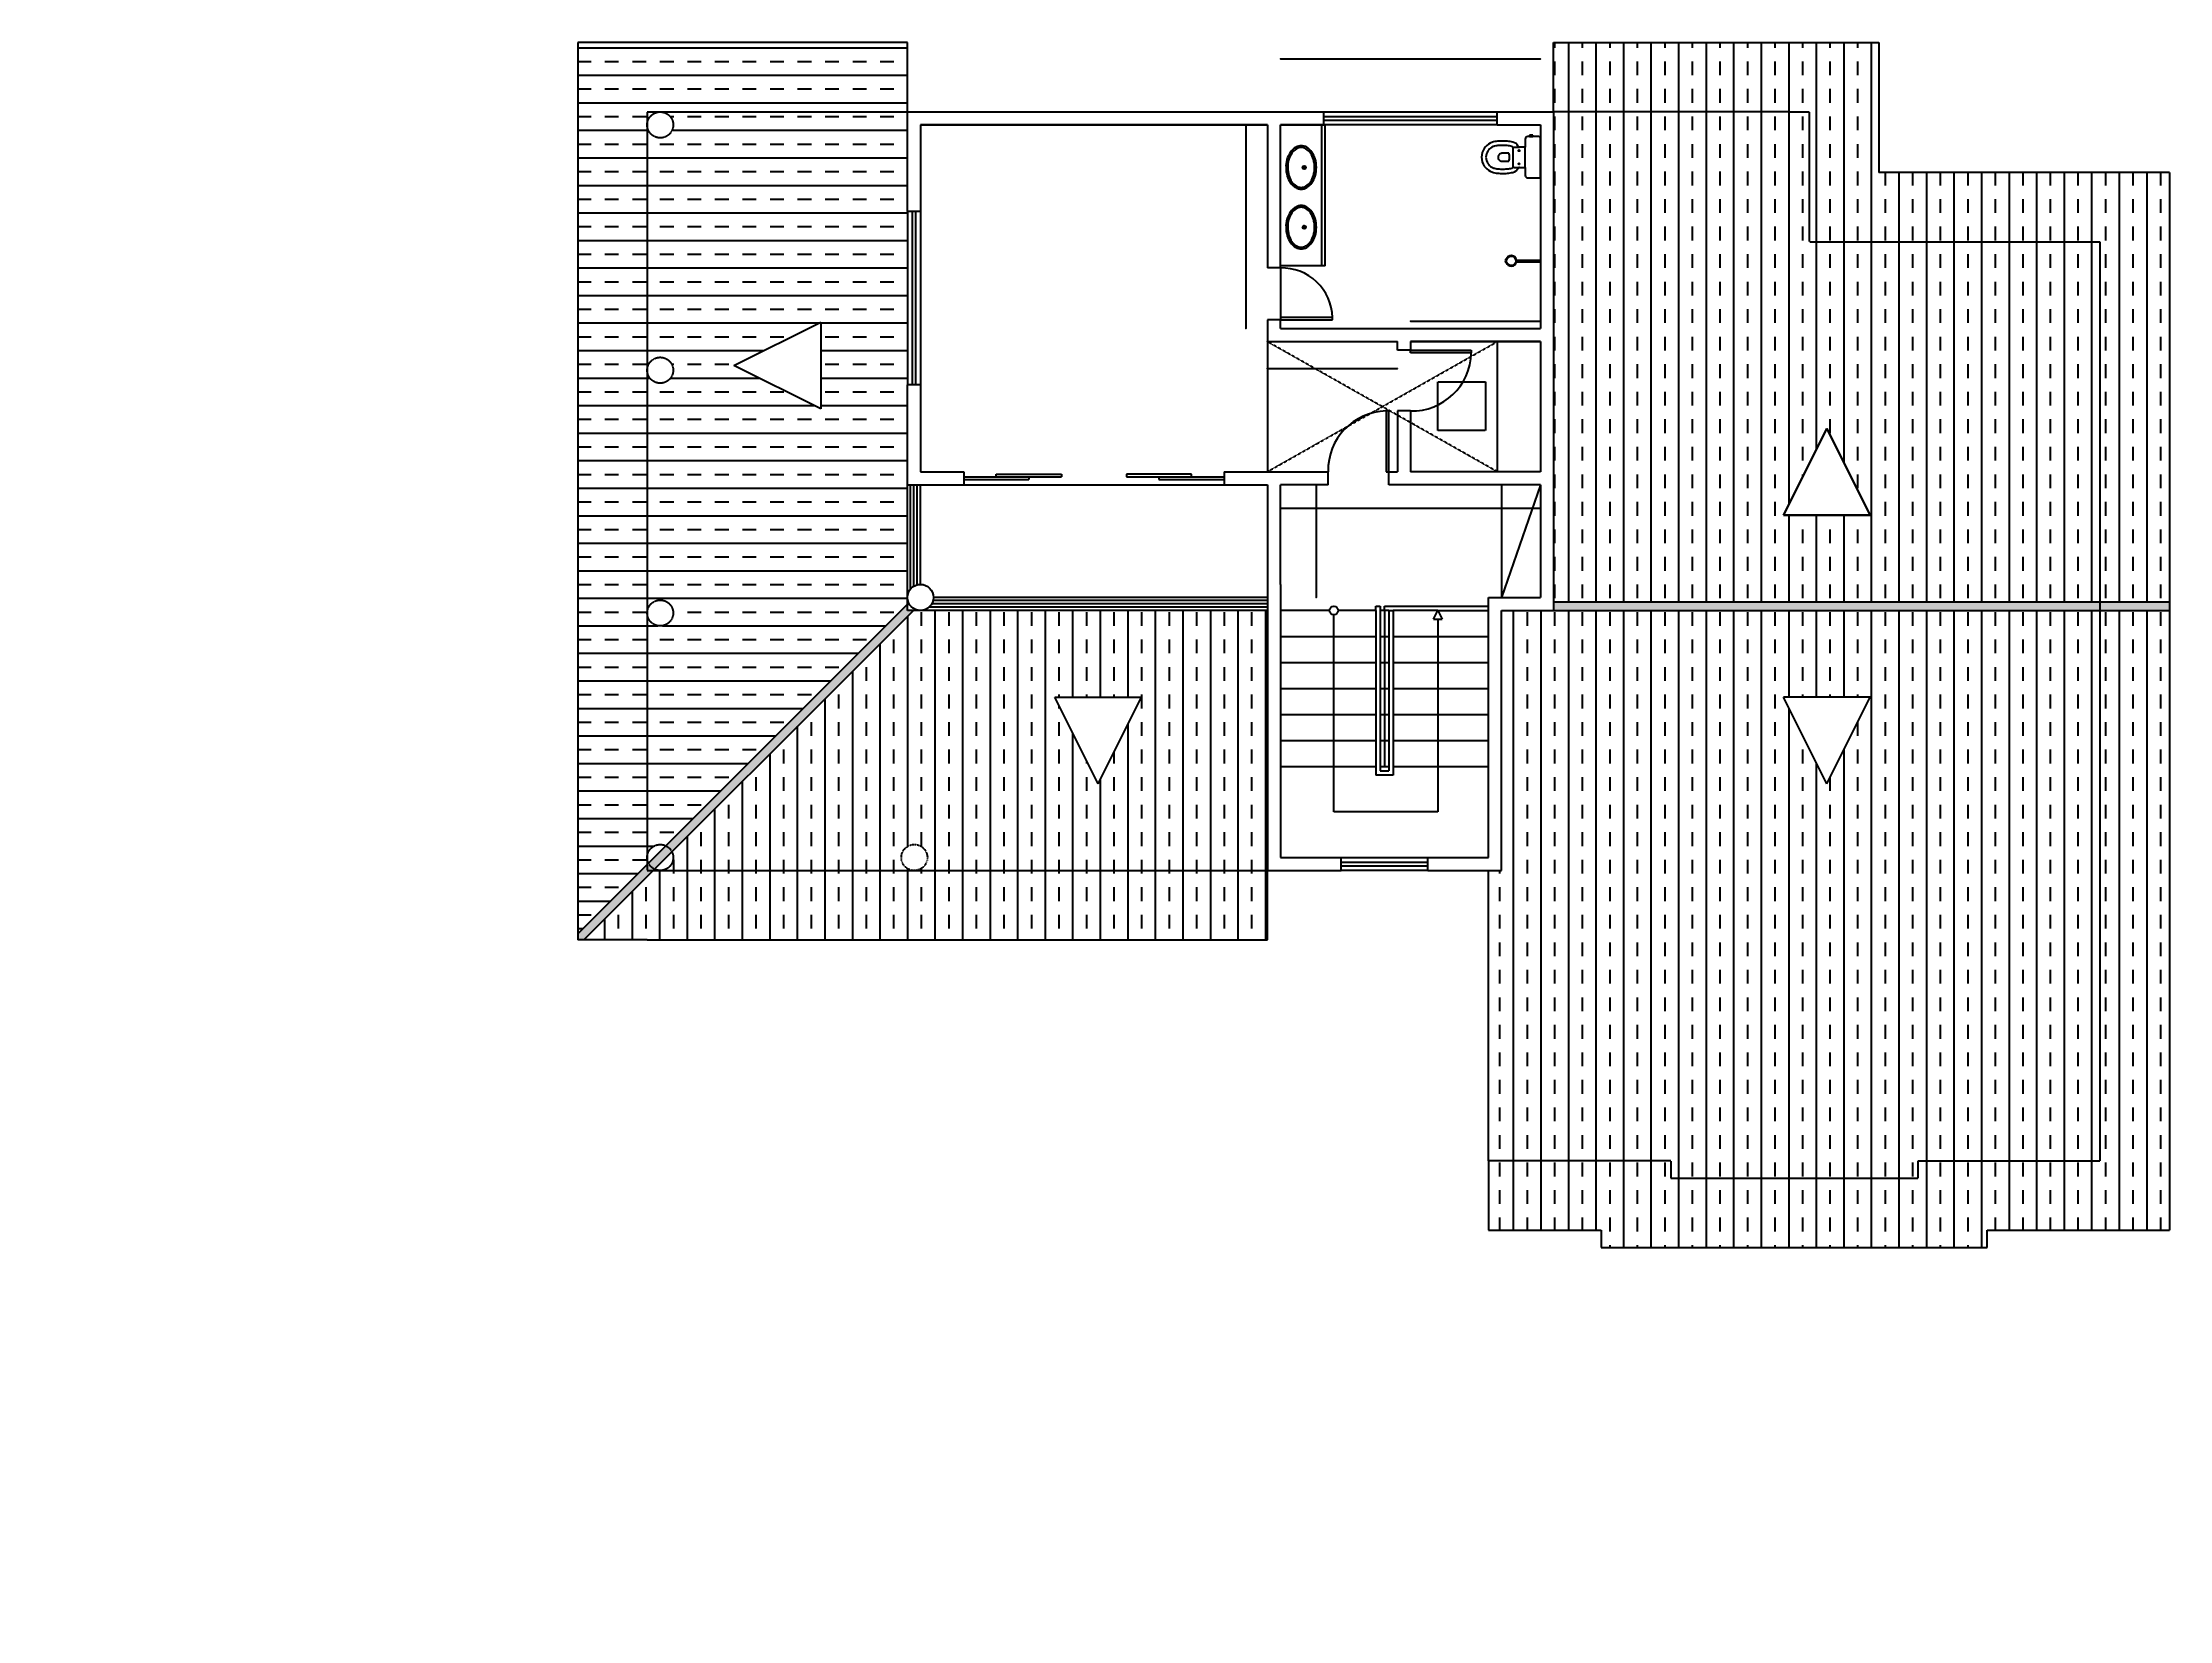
# Model space of a CAD drawing. Header units: millimetres. Extents: x -30673 to 129244, y -37020 to 10380.
# Drawn here: x 73074 to 97595, y -12120 to 6080 of the extents above; entities that cross this region are included whole.
import ezdxf

# ---------------------------------------------------------------- set-up
doc = ezdxf.new("R2010")
doc.units = ezdxf.units.MM
doc.header["$LTSCALE"] = 0.1
doc.header["$PDMODE"] = 35
doc.linetypes.add('ACAD_ISO02W100', pattern=[15, 12, -3])
doc.linetypes.add('ACAD_ISO03W100', pattern=[30, 12, -18])
doc.layers.get('0').update_dxf_attribs({"linetype": 'ACAD_ISO03W100'})
for name, color, linetype in [('detalhes', 1, 'Continuous'), ('elementos cortados', 6, 'Continuous'), ('grade', 8, 'Continuous'), ('porta e janela cortada', 106, 'Continuous'), ('projeção', 7, 'ACAD_ISO02W100'), ('telhado visto', 11, 'Continuous')]:
    doc.layers.add(name, color=color, linetype=linetype)
doc.layers.get('0').off()
doc.styles.get("Standard").update_dxf_attribs({"font": 'verdana.ttf', "height": 0.15})
doc.dimstyles.new('Copy(2) of ISO-25', dxfattribs={"dimtxt": 0.02, "dimasz": 0.15, "dimexe": 0.2, "dimexo": 0.4, "dimgap": 0.09, "dimtad": 1, "dimtxsty": 'Standard', "dimblk": 'SMALL', "dimcen": 2, "dimse1": 1, "dimse2": 1, "dimclrd": 1, "dimclre": 1, "dimclrt": 30, "dimazin": 0, "dimtfac": 1, "dimtmove": 0, "dimatfit": 2, "dimldrblk": 'OPEN30', "dimfxl": 1, "dimlwd": -1, "dimarcsym": 0})

# ---------------------------------------------------------------- blocks, each defined once
blk = doc.blocks.new('_Small')
at = {"color": 0, "linetype": 'ByBlock', "lineweight": -2}
blk.add_circle((0, 0), 0.25, dxfattribs=at)
blk = doc.blocks.new('*D59')
at = {"layer": 'Defpoints', "color": 0, "ltscale": 0.1, "transparency": 16777216}
for p in [(87195, 5130), (86946, 2780), (87345, 2780), (1655, -24107), (-1345, -24870), (1655, -24870)]:
    blk.add_point(p, dxfattribs=at)
at = {"layer": 'detalhes', "color": 1, "ltscale": 0.1, "transparency": 16777216}
for p, q in [((86946, 5130), (86946, 2780)), ((-1345, -24107), (1655, -24107))]:
    blk.add_line(p, q, dxfattribs=at)
at = {"layer": 'detalhes', "color": 1, "ltscale": 0.1, "transparency": 16777216, "xscale": 0.15, "yscale": 0.15, "zscale": 0.15}
for p, rotation in [((86946, 5130), 90), ((86946, 2780), 270), ((-1345, -24107), 180)]:
    blk.add_blockref('_Small', p, dxfattribs=dict(at, rotation=rotation))
blk.add_blockref('_Small', (1655, -24107), dxfattribs=at)
at = {"layer": 'detalhes', "color": 30, "ltscale": 0.1, "transparency": 16777216, "insert": (86946, 3955), "char_height": 0.15, "attachment_point": 5, "rotation": 90}
blk.add_mtext('2350', dxfattribs=at)
at = {"layer": 'detalhes', "color": 30, "ltscale": 0.1, "transparency": 16777216, "insert": (155, -24107), "char_height": 0.15, "attachment_point": 5}
blk.add_mtext('3000', dxfattribs=at)
blk = doc.blocks.new('_Open30')
at = {"color": 0, "linetype": 'ByBlock', "lineweight": -2}
for p, q in [((-1, 0), (0, 0)), ((0, 0), (-1, 0)), ((0, 0), (-1, 0))]:
    blk.add_line(p, q, dxfattribs=at)
blk = doc.blocks.new('*D60')
at = {"layer": 'Defpoints', "color": 0, "ltscale": 0.1, "transparency": 16777216}
for p in [(90345, 5893), (87345, 5130), (90345, 5130), (-1495, -27370), (5, -27420), (5, -27680)]:
    blk.add_point(p, dxfattribs=at)
at = {"layer": 'detalhes', "color": 1, "ltscale": 0.1, "transparency": 16777216}
blk.add_line((87345, 5893), (90345, 5893), dxfattribs=at)
at = {"layer": 'porta e janela cortada', "color": 1, "ltscale": 0.1, "transparency": 16777216}
blk.add_line((-1495, -27680), (5, -27680), dxfattribs=at)
at = {"layer": 'detalhes', "color": 1, "ltscale": 0.1, "transparency": 16777216, "xscale": 0.15, "yscale": 0.15, "zscale": 0.15, "rotation": 180}
blk.add_blockref('_Small', (87345, 5893), dxfattribs=at)
at = {"layer": 'detalhes', "color": 1, "ltscale": 0.1, "transparency": 16777216, "xscale": 0.15, "yscale": 0.15, "zscale": 0.15}
blk.add_blockref('_Small', (90345, 5893), dxfattribs=at)
at = {"layer": 'porta e janela cortada', "color": 1, "ltscale": 0.1, "transparency": 16777216, "xscale": 0.15, "yscale": 0.15, "zscale": 0.15, "rotation": 180}
blk.add_blockref('_Small', (-1495, -27680), dxfattribs=at)
at = {"layer": 'porta e janela cortada', "color": 1, "ltscale": 0.1, "transparency": 16777216, "xscale": 0.15, "yscale": 0.15, "zscale": 0.15}
blk.add_blockref('_Small', (5, -27680), dxfattribs=at)
at = {"layer": 'detalhes', "color": 30, "ltscale": 0.1, "transparency": 16777216, "insert": (88845, 5893), "char_height": 0.15, "attachment_point": 5}
blk.add_mtext('3000', dxfattribs=at)
at = {"layer": 'porta e janela cortada', "color": 30, "ltscale": 0.1, "transparency": 16777216, "insert": (-745, -27680), "char_height": 0.15, "attachment_point": 5}
blk.add_mtext('1500', dxfattribs=at)
blk = doc.blocks.new('*D61')
at = {"layer": 'Defpoints', "color": 0, "ltscale": 0.1, "transparency": 16777216}
for p in [(87195, 2630), (88695, 2580), (88695, 2320), (1655, -27135), (155, -27370), (1655, -27370)]:
    blk.add_point(p, dxfattribs=at)
at = {"layer": 'porta e janela cortada', "color": 1, "ltscale": 0.1, "transparency": 16777216}
for p, q in [((87195, 2320), (88695, 2320)), ((155, -27135), (1655, -27135))]:
    blk.add_line(p, q, dxfattribs=at)
at = {"layer": 'porta e janela cortada', "color": 1, "ltscale": 0.1, "transparency": 16777216, "xscale": 0.15, "yscale": 0.15, "zscale": 0.15, "rotation": 180}
for p in [(87195, 2320), (155, -27135)]:
    blk.add_blockref('_Small', p, dxfattribs=at)
at = {"layer": 'porta e janela cortada', "color": 1, "ltscale": 0.1, "transparency": 16777216, "xscale": 0.15, "yscale": 0.15, "zscale": 0.15}
for p in [(88695, 2320), (1655, -27135)]:
    blk.add_blockref('_Small', p, dxfattribs=at)
at = {"layer": 'porta e janela cortada', "color": 30, "ltscale": 0.1, "transparency": 16777216, "char_height": 0.15, "attachment_point": 5}
for insert in [(87945, 2320), (905, -27135)]:
    blk.add_mtext('1500', dxfattribs=dict(at, insert=insert))
blk = doc.blocks.new('*D62')
at = {"layer": 'Defpoints', "color": 0, "ltscale": 0.1, "transparency": 16777216}
for p in [(90345, 2865), (88845, 2630), (90345, 2630), (-1345, -29020), (1655, -29020), (1655, -29291)]:
    blk.add_point(p, dxfattribs=at)
at = {"layer": 'porta e janela cortada', "color": 1, "ltscale": 0.1, "transparency": 16777216}
for p, q in [((88845, 2865), (90345, 2865)), ((-1345, -29291), (1655, -29291))]:
    blk.add_line(p, q, dxfattribs=at)
at = {"layer": 'porta e janela cortada', "color": 1, "ltscale": 0.1, "transparency": 16777216, "xscale": 0.15, "yscale": 0.15, "zscale": 0.15, "rotation": 180}
for p in [(88845, 2865), (-1345, -29291)]:
    blk.add_blockref('_Small', p, dxfattribs=at)
at = {"layer": 'porta e janela cortada', "color": 1, "ltscale": 0.1, "transparency": 16777216, "xscale": 0.15, "yscale": 0.15, "zscale": 0.15}
for p in [(90345, 2865), (1655, -29291)]:
    blk.add_blockref('_Small', p, dxfattribs=at)
at = {"layer": 'porta e janela cortada', "color": 30, "ltscale": 0.1, "transparency": 16777216, "char_height": 0.15, "attachment_point": 5}
for s, insert in [('1500', (89595, 2865)), ('3000', (155, -29291))]:
    blk.add_mtext(s, dxfattribs=dict(at, insert=insert))
blk = doc.blocks.new('*D63')
at = {"layer": 'Defpoints', "color": 0, "ltscale": 0.1, "transparency": 16777216}
for p in [(87345, 980), (90345, 980), (90345, 709), (-1345, -29020), (-932, -30320), (1055, -30320)]:
    blk.add_point(p, dxfattribs=at)
at = {"layer": 'porta e janela cortada', "color": 1, "ltscale": 0.1, "transparency": 16777216}
for p, q in [((87345, 709), (90345, 709)), ((-932, -29020), (-932, -30320))]:
    blk.add_line(p, q, dxfattribs=at)
at = {"layer": 'porta e janela cortada', "color": 1, "ltscale": 0.1, "transparency": 16777216, "xscale": 0.15, "yscale": 0.15, "zscale": 0.15}
for p, rotation in [((87345, 709), 180), ((-932, -29020), 90), ((-932, -30320), 270)]:
    blk.add_blockref('_Small', p, dxfattribs=dict(at, rotation=rotation))
blk.add_blockref('_Small', (90345, 709), dxfattribs=at)
at = {"layer": 'porta e janela cortada', "color": 30, "ltscale": 0.1, "transparency": 16777216, "insert": (88845, 709), "char_height": 0.15, "attachment_point": 5}
blk.add_mtext('3000', dxfattribs=at)
at = {"layer": 'porta e janela cortada', "color": 30, "ltscale": 0.1, "transparency": 16777216, "insert": (-933, -29670), "char_height": 0.15, "attachment_point": 5, "rotation": 90}
blk.add_mtext('1300', dxfattribs=at)
blk = doc.blocks.new('*D64')
at = {"layer": 'Defpoints', "color": 0, "ltscale": 0.1, "transparency": 16777216}
for p in [(87345, 980), (87758, -320), (89745, -320), (-1495, -24870), (-1744, -27220), (-1345, -27220)]:
    blk.add_point(p, dxfattribs=at)
at = {"layer": 'detalhes', "color": 1, "ltscale": 0.1, "transparency": 16777216}
blk.add_line((-1744, -24870), (-1744, -27220), dxfattribs=at)
at = {"layer": 'porta e janela cortada', "color": 1, "ltscale": 0.1, "transparency": 16777216}
blk.add_line((87758, 980), (87758, -320), dxfattribs=at)
at = {"layer": 'detalhes', "color": 1, "ltscale": 0.1, "transparency": 16777216, "xscale": 0.15, "yscale": 0.15, "zscale": 0.15}
for p, rotation in [((-1744, -24870), 90), ((-1744, -27220), 270)]:
    blk.add_blockref('_Small', p, dxfattribs=dict(at, rotation=rotation))
at = {"layer": 'porta e janela cortada', "color": 1, "ltscale": 0.1, "transparency": 16777216, "xscale": 0.15, "yscale": 0.15, "zscale": 0.15}
for p, rotation in [((87758, 980), 90), ((87758, -320), 270)]:
    blk.add_blockref('_Small', p, dxfattribs=dict(at, rotation=rotation))
at = {"layer": 'detalhes', "color": 30, "ltscale": 0.1, "transparency": 16777216, "insert": (-1744, -26045), "char_height": 0.15, "attachment_point": 5, "rotation": 90}
blk.add_mtext('2350', dxfattribs=at)
at = {"layer": 'porta e janela cortada', "color": 30, "ltscale": 0.1, "transparency": 16777216, "insert": (87758, 330), "char_height": 0.15, "attachment_point": 5, "rotation": 90}
blk.add_mtext('1300', dxfattribs=at)

msp = doc.modelspace()

# ---------------------------------------------------------------- hatches: boundary and pattern name
at = {"layer": 'projeção', "ltscale": 0.1}
msp.add_hatch(color=11, dxfattribs=at).paths.add_polyline_path([(90495.492, -370.473), (90495.492, -470.473), (96795.492, -470.473), (96795.492, -370.473)])
at = {"layer": 'telhado visto', "ltscale": 0.1}
h = msp.add_hatch(dxfattribs=at)
h.set_pattern_fill('TRANS', color=256, scale=50, style=0)
h.set_pattern_definition([(0, (144961.76, -978547.96), (0, 317.5), []), (0, (144961.76, -978389.2), (0, 317.5), [158.75, -158.75])])
h.paths.add_polyline_path([(83045.492, 979.527), (83045.492, 2129.527), (83045.492, 4129.527), (83045.492, 5279.527), (80195.492, 5279.527, -0.414213562), (80345.492, 5129.527, -1), (80045.492, 5129.527), (80045.492, 2279.527), (80047.349, 2279.527, -0.033560979), (80046.005, 2299.527, -1), (80344.979, 2299.527, -0.935057573), (80047.349, 2279.527), (80045.492, 2279.527), (80045.492, -420.473), (80069.214, -420.473, -0.751127801), (80344.979, -500.473, -1), (80046.005, -500.473, -0.142121094), (80069.214, -420.473), (80045.492, -420.473), (80045.492, -3320.473, -0.551624269), (80260.137, -3185.117), (83045.492, -399.762)])
h.paths.add_polyline_path([(82045.492, 1854.527), (81045.492, 2354.527), (82045.492, 2854.527)], flags=16)
h.paths.add_polyline_path([(80045.492, 5279.527), (83045.492, 5279.527), (83045.492, 6079.527), (79245.492, 6079.527), (79245.492, 426.259), (80045.492, 426.259)])
h.paths.add_polyline_path([(80045.492, 426.259), (79245.492, 426.259), (79245.492, -4199.762), (80045.492, -3399.762)])
h.paths.add_polyline_path([(82255.021, 1326.253), (82255.021, 3372.638), (82902.679, 3372.638), (82902.679, 1326.253)], flags=24)
h = msp.add_hatch(dxfattribs=at)
h.set_pattern_fill('TRANS', color=256, scale=50, angle=90, style=0)
h.set_pattern_definition([(90, (144961.76, -978547.96), (-317.5, 2e-14), []), (90, (144803, -978547.96), (-317.5, 2e-14), [158.75, -158.75])])
h.paths.add_polyline_path([(96795.492, -470.473), (90495.492, -470.473), (89895.492, -470.473), (89895.492, -3470.473), (89745.492, -3470.473), (89745.492, -6820.473), (91845.492, -6820.473), (91845.492, -7020.473), (94695.492, -7020.473), (94695.492, -6820.473), (96795.492, -6820.473)])
h.paths.add_polyline_path([(93645.492, -2470.473), (93145.492, -1470.473), (94145.492, -1470.473)], flags=16)
h.paths.add_polyline_path([(97595.492, -470.473), (96795.492, -470.473), (96795.492, -6820.473), (94695.492, -6820.473), (94695.492, -7020.473), (91845.492, -7020.473), (91845.492, -6820.473), (89745.492, -6820.473), (89745.492, -7620.473), (91045.492, -7620.473), (91045.492, -7820.473), (91895.492, -7820.473), (95495.492, -7820.473), (95495.492, -7620.473), (97595.492, -7620.473)])
h.paths.add_polyline_path([(96795.492, 3779.527), (93445.492, 3779.527), (93445.492, 5279.527), (93195.492, 5279.527), (90495.492, 5279.527), (90495.492, -370.473), (96795.492, -370.473)])
h.paths.add_polyline_path([(93645.492, 1629.527), (94145.492, 629.527), (93145.492, 629.527)], flags=16)
h.paths.add_polyline_path([(97595.492, 4579.527), (94245.492, 4579.527), (94245.492, 6079.527), (90695.492, 6079.527), (90495.492, 6079.527), (90495.492, 5279.527), (93195.492, 5279.527), (93445.492, 5279.527), (93445.492, 3779.527), (96795.492, 3779.527), (96795.492, 426.259), (97595.492, 426.259)])
h.paths.add_polyline_path([(97595.492, 426.259), (96795.492, 426.259), (96795.492, -370.473), (97595.492, -370.473)])
h.paths.add_polyline_path([(87195.492, -470.473), (83116.203, -470.473), (80330.847, -3255.828, -0.111853315), (80345.492, -3320.473, -0.414213562), (80195.492, -3470.473), (83125.492, -3470.473, -0.414213562), (82975.492, -3320.473, -1), (83275.492, -3320.473, -0.414213562), (83125.492, -3470.473), (87195.492, -3470.473)])
h.paths.add_polyline_path([(85245.1, -2470.473), (84745.1, -1470.473), (85745.1, -1470.473)], flags=16)
h.paths.add_polyline_path([(87195.492, -3470.473), (80116.203, -3470.473), (79316.203, -4270.473), (80045.492, -4270.473), (87195.492, -4270.473)])
h.paths.add_polyline_path([(92660.576, -708.095), (94706.961, -708.095), (94706.961, -1355.753), (92660.576, -1355.753)], flags=24)
h.paths.add_polyline_path([(92660.576, 482.842), (94706.961, 482.842), (94706.961, -164.816), (92660.576, -164.816)], flags=24)
h.paths.add_polyline_path([(84376.282, -685.12), (86422.667, -685.12), (86422.667, -1332.778), (84376.282, -1332.778)], flags=24)
for points in [[(83095.492, -491.183), (83095.492, -470.473), (83045.492, -470.473), (83045.492, -399.762), (80260.137, -3185.117, -0.171572875), (80330.847, -3255.828)], [(97595.492, -370.473), (96795.492, -370.473), (96795.492, -470.473), (97595.492, -470.473)]]:
    msp.add_hatch(color=256, dxfattribs=at).paths.add_polyline_path(points)
h = msp.add_hatch(color=256, dxfattribs=at)
h.paths.add_polyline_path([(80330.847, -3255.828, 0.171572875), (80260.137, -3185.117), (80060.137, -3385.117, 0.171572875), (80130.847, -3455.828)])
h.paths.add_polyline_path([(80060.137, -3385.117), (80045.492, -3399.762), (80045.492, -3470.473), (80116.203, -3470.473), (80130.847, -3455.828, -0.171572875)])
h.paths.add_polyline_path([(80116.203, -3470.473), (80045.492, -3470.473), (80045.492, -3399.762), (79245.492, -4199.762), (79245.492, -4270.473), (79316.203, -4270.473)])

# ---------------------------------------------------------------- linework, layer by layer
at = {"layer": 'detalhes', "ltscale": 0.5}
for p, q in [((87345.492, 3504.527), (87345.492, 5129.527)), ((87825.173, 3504.527), (87825.173, 5129.527)), ((87860.332, 3504.527), (87860.332, 5129.527)), ((87860.332, 3504.527), (87345.492, 3504.527))]:
    msp.add_line(p, q, dxfattribs=at)
at = {"layer": 'detalhes', "ltscale": 0.1}
for p, q in [((87345.492, 5129.527), (87860.332, 5129.527)), ((81045.492, 2354.527), (82045.492, 2854.527)), ((82045.492, 2854.527), (82045.492, 1854.527)), ((82045.492, 1854.527), (81045.492, 2354.527)), ((93645.492, 1629.527), (93145.492, 629.527)), ((93145.492, 629.527), (93645.492, 1629.527)), ((94145.492, 629.527), (93645.492, 1629.527)), ((93645.492, 1629.527), (94145.492, 629.527)), ((93145.492, 629.527), (94145.492, 629.527)), ((93145.492, 629.527), (94145.492, 629.527)), ((94145.492, 629.527), (93145.492, 629.527)), ((94145.492, 629.527), (93145.492, 629.527)), ((88445.492, -470.473), (88445.492, -420.473)), ((88445.492, -420.473), (88495.492, -420.473)), ((88445.492, -470.473), (88445.492, -2270.473)), ((88495.492, -420.473), (88495.492, -470.473)), ((88495.492, -470.473), (88495.492, -2270.473)), ((88595.492, -470.473), (88595.492, -2270.473)), ((88595.492, -470.473), (88645.492, -470.473)), ((88645.492, -470.473), (88645.492, -2270.473)), ((89112.375, -570.473), (89162.375, -470.473)), ((89162.375, -470.473), (89212.375, -570.473)), ((87962.375, -2795.473), (87962.375, -520.473)), ((89112.375, -570.473), (89212.375, -570.473)), ((89112.375, -570.473), (89112.375, -570.473)), ((89162.375, -570.473), (89162.375, -2270.473)), ((85245.1, -2470.473), (84745.1, -1470.473)), ((84745.1, -1470.473), (85745.1, -1470.473)), ((85245.1, -2470.473), (85745.1, -1470.473)), ((94145.492, -1470.473), (93145.492, -1470.473)), ((93645.492, -2470.473), (93145.492, -1470.473)), ((93645.492, -2470.473), (94145.492, -1470.473)), ((88445.492, -2270.473), (88445.492, -2370.473)), ((88645.492, -2370.473), (88445.492, -2370.473)), ((88495.492, -2270.473), (88495.492, -2320.473)), ((88495.492, -2320.473), (88595.492, -2320.473)), ((88595.492, -2270.473), (88595.492, -2320.473)), ((88645.492, -2270.473), (88645.492, -2370.473)), ((89162.375, -2270.473), (89162.375, -2795.473)), ((89162.375, -2795.473), (87962.375, -2795.473))]:
    msp.add_line(p, q, dxfattribs=at)
at = {"layer": 'detalhes'}
for p, q in [((90168.093, 4966.616), (90168.093, 4872.848)), ((90221.819, 4995), (90198.504, 4995)), ((90254.258, 5012.74), (90218.778, 5012.74)), ((90218.778, 5012.74), (90218.778, 4996.52)), ((90218.778, 4996.52), (90221.819, 4996.52)), ((90221.819, 4996.52), (90252.231, 4996.52)), ((90221.819, 4996.52), (90221.819, 4995)), ((90252.231, 4995), (90221.819, 4995)), ((90252.231, 4995), (90252.231, 4996.52)), ((90252.231, 4996.52), (90254.258, 4996.52)), ((90322.383, 4995), (90252.231, 4995)), ((90254.258, 4996.52), (90254.258, 5012.74)), ((90345.492, 4756.271), (90345.492, 4971.519)), ((89979.543, 4802.395), (89899.46, 4802.395)), ((89899.46, 4710.147), (89979.543, 4710.147)), ((90030.735, 4861.206), (90030.812, 4863.138)), ((90030.735, 4756.271), (90030.735, 4861.206)), ((90030.735, 4651.336), (90030.735, 4756.271)), ((90038.338, 4872.848), (90100.681, 4872.848)), ((90168.093, 4872.848), (90100.681, 4872.848)), ((90168.093, 4639.694), (90168.093, 4872.848)), ((90345.492, 4541.023), (90345.492, 4756.271)), ((90030.812, 4649.405), (90030.735, 4651.336)), ((90038.338, 4639.694), (90100.681, 4639.694)), ((90100.681, 4639.694), (90168.093, 4639.694)), ((90168.093, 4639.694), (90168.093, 4545.926)), ((90198.504, 4517.542), (90322.383, 4517.542)), ((89940.141, 3561), (89946.622, 3561)), ((89940.141, 3561), (89946.622, 3561)), ((89943.73, 3541.059), (89949.399, 3542.834)), ((89949.275, 3578.763), (89943.776, 3580.443)), ((90067.367, 3571), (90345.492, 3571)), ((90067.367, 3551), (90345.492, 3551)), ((90345.492, 3571), (90345.492, 3551))]:
    msp.add_line(p, q, dxfattribs=at)
for points in [[(87585.332, 4888.332, 0.134380009), (87521.886, 4870.966, 0.106841581), (87461.589, 4815.108, 0.082313939), (87420.429, 4729.127, 0.085943864), (87410.332, 4638.332, 0.070670005), (87424.412, 4539.216, 0.082313939), (87461.589, 4461.555, 0.106841581), (87521.886, 4405.697, 0.134380009), (87585.332, 4388.332, 0.134380009), (87648.778, 4405.697, 0.106841581), (87709.076, 4461.555, 0.082313939), (87746.253, 4539.216, 0.070670005), (87760.332, 4638.332, 0.070670005), (87746.253, 4737.447, 0.082313939), (87709.076, 4815.108, 0.106841581), (87648.778, 4870.966, 0.134380009)], [(87585.332, 4868.332, 0.134380009), (87532.072, 4853.754, 0.106841581), (87477.973, 4803.639, 0.082313939), (87439.638, 4723.557, 0.086558425), (87430.333, 4638.942, 0.071126595), (87443.621, 4544.786, 0.082313939), (87477.973, 4473.024, 0.106841581), (87532.072, 4422.909, 0.134380009), (87585.332, 4408.332, 0.134380009), (87638.593, 4422.909, 0.106841581), (87692.691, 4473.024, 0.082313939), (87727.044, 4544.786, 0.070670005), (87740.332, 4638.332, 0.070670005), (87727.044, 4731.877, 0.082313939), (87692.691, 4803.639, 0.106841581), (87638.593, 4853.754, 0.134380009)], [(87585.332, 4198.996, 0.134380009), (87521.886, 4181.631, 0.106841581), (87461.589, 4125.773, 0.082313939), (87420.429, 4039.792, 0.085943864), (87410.332, 3948.996, 0.070670005), (87424.412, 3849.881, 0.082313939), (87461.589, 3772.22, 0.106841581), (87521.886, 3716.362, 0.134380009), (87585.332, 3698.996, 0.134380009), (87648.778, 3716.362, 0.106841581), (87709.076, 3772.22, 0.082313939), (87746.253, 3849.881, 0.070670005), (87760.332, 3948.996, 0.070670005), (87746.253, 4048.112, 0.082313939), (87709.076, 4125.773, 0.106841581), (87648.778, 4181.631, 0.134380009)], [(87585.332, 4178.996, 0.134380009), (87532.072, 4164.419, 0.106841581), (87477.973, 4114.304, 0.082313939), (87439.638, 4034.222, 0.086558425), (87430.333, 3949.607, 0.071126595), (87443.621, 3855.451, 0.082313939), (87477.973, 3783.689, 0.106841581), (87532.072, 3733.574, 0.134380009), (87585.332, 3718.996, 0.134380009), (87638.593, 3733.574, 0.106841581), (87692.691, 3783.689, 0.082313939), (87727.044, 3855.451, 0.070670005), (87740.332, 3948.996, 0.070670005), (87727.044, 4042.542, 0.082313939), (87692.691, 4114.304, 0.106841581), (87638.593, 4164.419, 0.134380009)]]:
    msp.add_lwpolyline(points, format="xyb", close=True, dxfattribs=at)
for centre, radius in [((90097.133, 4832.299), 7.603), ((90097.133, 4680.243), 7.603), ((87620.332, 4638.332), 20), ((87620.332, 4638.332), 10), ((87620.332, 3948.996), 20), ((87620.332, 3948.996), 10), ((90007.408, 3561), 54.128)]:
    msp.add_circle(centre, radius, dxfattribs=at)
at = {"layer": 'detalhes', "ltscale": 0.1}
msp.add_circle((87962.375, -470.473), 50, dxfattribs=at)
at = {"layer": 'detalhes'}
for centre, radius, start, end in [((89846.767, 4754.699), 183.223, 117.3433825, 145.8166513), ((89854.925, 4739.393), 200.567, 104.9577658, 117.4049332), ((89875.79, 4622.715), 318.832, 97.609691, 103.1680247), ((89909.825, 4329.753), 613.742, 91.4409654, 97.1373412), ((89906.458, 4286.475), 656.936, 84.8566766, 91.0525064), ((89897.106, 4312.857), 631.607, 81.0136422, 83.797071), ((89897.106, 4312.857), 631.607, 78.2086421, 81.0136422), ((90006.787, 4844.948), 88.341, 24.777082, 77.3233896), ((90197.435, 4965.662), 29.358, 87.9127335, 178.1373985), ((90322.288, 4971.794), 23.206, 359.3218032, 89.7659261), ((89846.876, 4756.891), 182.091, 146.4063659, 180.1951457), ((89846.876, 4755.651), 182.091, 179.8048543, 213.5936341), ((89846.876, 4756.891), 131.406, 146.5200316, 180.2704173), ((89846.876, 4755.651), 131.406, 179.7295827, 213.4799684), ((89846.767, 4754.699), 132.538, 118.7785751, 145.7038221), ((89846.767, 4757.843), 132.538, 214.2961779, 241.2214249), ((89854.925, 4739.393), 149.881, 105.2514818, 118.694859), ((89875.79, 4622.715), 268.146, 97.6533633, 102.9938588), ((89909.825, 4329.753), 563.057, 91.4584239, 97.115619), ((89899.981, 4756.271), 44.618, 143.7924739, 216.2075261), ((89902.417, 4755.362), 47.126, 93.5982675, 144.6498394), ((89902.417, 4757.18), 47.126, 215.3501606, 266.4017325), ((89906.458, 4286.475), 606.251, 84.9010093, 91.0362438), ((89897.106, 4312.857), 580.921, 81.0136422, 83.7508829), ((89860.402, 4756.271), 127.757, 338.836729, 21.163271), ((89966.372, 4707.6), 180.332, 74.0139126, 83.1613432), ((90007.351, 4859.22), 23.408, 2.5912604, 68.2206022), ((90039.258, 4864.363), 8.535, 96.1910338, 188.2536589), ((90103.211, 4891.467), 18.791, 210.3559318, 262.2639331), ((89846.767, 4757.843), 183.223, 214.1833487, 242.6566175), ((89854.925, 4773.149), 200.567, 242.5950668, 255.0422342), ((89854.925, 4773.149), 149.881, 241.305141, 254.7485182), ((89875.79, 4889.827), 318.832, 256.8319753, 262.390309), ((89875.79, 4889.827), 268.146, 257.0061412, 262.3466367), ((89909.825, 5182.79), 613.742, 262.8626588, 268.5590346), ((89909.825, 5182.79), 563.057, 262.884381, 268.5415761), ((89906.458, 5226.067), 656.936, 268.9474936, 275.1433234), ((89906.458, 5226.067), 606.251, 268.9637562, 275.0989907), ((89897.106, 5199.685), 580.921, 276.2491171, 278.9863578), ((89897.106, 5199.685), 631.607, 276.202929, 278.9863578), ((89966.372, 4804.943), 180.332, 276.8386568, 285.9860874), ((89897.106, 5199.685), 631.607, 278.9863578, 281.7913579), ((90007.351, 4653.322), 23.408, 291.7793978, 357.4087396), ((90006.787, 4667.594), 88.341, 282.6766104, 335.222918), ((90039.258, 4648.179), 8.535, 171.7463411, 263.8089662), ((90103.211, 4621.075), 18.791, 97.7360669, 149.6440682), ((90197.435, 4546.88), 29.358, 181.8626015, 272.0872665), ((90322.288, 4540.748), 23.206, 270.2340739, 0.6781968), ((89904.562, 3576.362), 38.754, 336.6466591, 5.2894922), ((89904.562, 3545.638), 38.754, 353.9786796, 23.3533409), ((89943.585, 3541.522), 0.485, 173.9786796, 287.3879589), ((89943.634, 3579.979), 0.485, 73.0091974, 185.2894922), ((90007.408, 3561), 60.787, 163.0091974, 197.3879589), ((90007.408, 3561), 60.787, 9.4687327, 163.0091974), ((90007.408, 3561), 60.787, 197.3879589, 350.5312673)]:
    msp.add_arc(centre, radius, start, end, dxfattribs=at)
at = {"layer": 'detalhes', "ltscale": 0.1}
for centre, radius, start, end in [((87360.492, 2894.527), 585.192, 1.4688007, 91.4688007), ((88860.492, 2514.527), 685.164, 268.7455484, 358.7455484), ((88580.492, 1144.527), 685.164, 91.2544516, 181.2544516)]:
    msp.add_arc(centre, radius, start, end, dxfattribs=at)
at = {"layer": 'elementos cortados', "ltscale": 0.1}
for p, q in [((83045.492, 4129.527), (83045.492, 5279.527)), ((83045.492, 5279.527), (87195.492, 5279.527)), ((87845.492, 5279.527), (89845.492, 5279.527)), ((90495.492, 5279.527), (90495.492, -470.473)), ((87195.492, 5129.527), (83195.492, 5129.527)), ((83195.492, 5129.527), (83195.492, 4129.527)), ((83195.492, 5129.527), (87195.492, 5129.527)), ((83195.492, 5129.527), (83195.492, 4129.527)), ((87195.492, 5129.527), (87195.492, 3479.527)), ((87345.492, 3479.527), (87345.492, 5129.527)), ((87845.492, 5129.527), (87345.492, 5129.527)), ((89845.492, 5129.527), (87845.492, 5129.527)), ((90345.492, 5129.527), (90345.492, 2779.527)), ((83045.492, 4129.527), (83045.492, 2129.527)), ((83195.492, 4129.527), (83045.492, 4129.527)), ((83195.492, 4129.527), (83195.492, 2129.527)), ((87345.492, 3479.527), (87195.492, 3479.527)), ((87345.492, 3479.527), (87345.492, 2879.527)), ((87195.492, 2879.527), (87195.492, 2629.527)), ((87345.492, 2879.527), (87195.492, 2879.527)), ((87345.492, 2779.527), (87345.492, 2879.527)), ((87345.492, 2779.527), (90345.492, 2779.527)), ((87195.492, 2629.527), (88695.492, 2629.527)), ((88695.492, 2529.527), (88695.492, 2629.527)), ((88845.492, 2529.527), (88695.492, 2529.527)), ((88845.492, 2629.527), (90345.492, 2629.527)), ((88845.492, 2629.527), (88845.492, 2529.527)), ((90345.492, 2629.527), (88845.492, 2629.527)), ((90345.492, 2629.527), (90345.492, 1129.527)), ((90345.492, 2629.527), (90345.492, 1129.527)), ((83195.492, 2129.527), (83045.492, 2129.527)), ((83045.492, 979.527), (83045.492, 2129.527)), ((83195.492, 2129.527), (83195.492, 1129.527)), ((83195.492, 2129.527), (83195.492, 1129.527)), ((88695.492, 1829.527), (88695.492, 1129.527)), ((88845.492, 1829.527), (88695.492, 1829.527)), ((88845.492, 1829.527), (88845.492, 1129.527)), ((83195.492, 1129.527), (83695.492, 1129.527)), ((83695.492, 1129.527), (83695.492, 979.527)), ((86695.492, 1129.527), (87895.492, 1129.527)), ((86695.492, 1129.527), (86695.492, 979.527)), ((87895.492, 979.527), (87895.492, 1129.527)), ((88595.492, 1129.527), (88695.492, 1129.527)), ((88595.492, 979.527), (88595.492, 1129.527)), ((90345.492, 1129.527), (88845.492, 1129.527)), ((83045.492, 979.527), (87195.492, 979.527)), ((87195.492, 979.527), (87195.492, -320.473)), ((87345.492, -171.944), (87345.492, 979.527)), ((87895.492, 979.527), (87345.492, 979.527)), ((88695.492, 979.527), (88595.492, 979.527)), ((90345.492, 979.527), (88695.492, 979.527)), ((90345.492, 979.527), (89895.492, -320.473)), ((89895.492, 979.527), (89895.492, -320.473)), ((90345.492, 979.527), (90345.492, -320.473)), ((87345.492, -171.944), (87345.492, -320.473)), ((87195.492, -320.473), (87195.492, -470.473)), ((87912.375, -470.473), (87345.492, -470.473)), ((88445.492, -470.473), (88012.375, -470.473)), ((88595.492, -470.473), (88495.492, -470.473)), ((88545.492, -470.473), (88545.492, -420.473)), ((88545.492, -420.473), (89745.492, -420.473)), ((88545.492, -470.473), (88545.492, -2270.473)), ((89162.375, -470.473), (88645.492, -470.473)), ((89745.492, -320.473), (90345.492, -320.473)), ((89745.492, -470.473), (89745.492, -320.473)), ((89745.492, -3320.473), (89745.492, -470.473)), ((89895.492, -470.473), (90495.492, -470.473)), ((89895.492, -3470.473), (89895.492, -470.473)), ((88045.492, -3470.473), (88045.492, -3320.473)), ((88045.492, -3320.473), (89045.492, -3320.473)), ((89045.492, -3470.473), (89045.492, -3320.473)), ((89045.492, -3470.473), (88045.492, -3470.473)), ((89745.492, -3470.473), (89895.492, -3470.473))]:
    msp.add_line(p, q, dxfattribs=at)
at = {"layer": 'elementos cortados'}
for p, q in [((87195.492, 5279.527), (87345.492, 5279.527)), ((87345.492, 5279.527), (87845.492, 5279.527)), ((89845.492, 5279.527), (90495.492, 5279.527)), ((89845.492, 5129.527), (90345.492, 5129.527)), ((87195.492, -470.473), (87195.492, -3470.473)), ((87345.492, -320.473), (87345.492, -3320.473)), ((89162.375, -470.473), (89745.492, -470.473)), ((87345.492, -770.473), (88445.492, -770.473)), ((88495.492, -770.473), (88595.492, -770.473)), ((88645.492, -770.473), (89745.492, -770.473)), ((87345.492, -1070.473), (88445.492, -1070.473)), ((88495.492, -1070.473), (88595.492, -1070.473)), ((88645.492, -1070.473), (89745.492, -1070.473)), ((87345.492, -1370.473), (88445.492, -1370.473)), ((88495.492, -1370.473), (88595.492, -1370.473)), ((88645.492, -1370.473), (89745.492, -1370.473)), ((87345.492, -1670.473), (88445.492, -1670.473)), ((88495.492, -1670.473), (88595.492, -1670.473)), ((88645.492, -1670.473), (89745.492, -1670.473)), ((87345.492, -1970.473), (88445.492, -1970.473)), ((88495.492, -1970.473), (88595.492, -1970.473)), ((88645.492, -1970.473), (89745.492, -1970.473)), ((87345.492, -2270.473), (88445.492, -2270.473)), ((88495.492, -2270.473), (88595.492, -2270.473)), ((88645.492, -2270.473), (89745.492, -2270.473)), ((87345.492, -3320.473), (88045.492, -3320.473)), ((89045.492, -3320.473), (89745.492, -3320.473)), ((87195.492, -3470.473), (87345.492, -3470.473)), ((87345.492, -3470.473), (88045.492, -3470.473)), ((89045.492, -3470.473), (89745.492, -3470.473))]:
    msp.add_line(p, q, dxfattribs=at)
at = {"layer": 'elementos cortados', "ltscale": 0.01}
for p, q in [((87845.492, 5129.527), (87845.492, 5279.527)), ((89845.492, 5129.527), (89845.492, 5279.527))]:
    msp.add_line(p, q, dxfattribs=at)
at = {"layer": 'elementos cortados', "ltscale": 0.1}
msp.add_circle((83195.492, -320.473), 150, dxfattribs=at)
at = {"layer": 'grade', "ltscale": 0.1}
for p, q in [((83045.492, -470.473), (83045.492, 979.527)), ((83082.992, -221.257), (83082.992, 979.527)), ((83120.492, -190.569), (83120.492, 979.527)), ((83157.992, -175.236), (83157.992, 979.527)), ((83195.492, -170.473), (83195.492, 979.527)), ((87195.492, -470.473), (83045.492, -470.473)), ((87195.492, -432.973), (83294.708, -432.973)), ((87195.492, -395.473), (83325.396, -395.473)), ((87195.492, -357.973), (83340.729, -357.973)), ((87195.492, -320.173), (83345.492, -320.173))]:
    msp.add_line(p, q, dxfattribs=at)
at = {"layer": 'porta e janela cortada', "ltscale": 0.1}
for p, q in [((83100.492, 4129.527), (83100.492, 2129.527)), ((83140.492, 4129.527), (83140.492, 2129.527)), ((87345.492, 2909.527), (87345.492, 2879.527)), ((87945.492, 2909.527), (87345.492, 2909.527)), ((87345.492, 2879.527), (87945.492, 2879.527)), ((87945.492, 2879.527), (87945.492, 2909.527)), ((88845.492, 2529.527), (89545.492, 2529.527)), ((88845.492, 2499.527), (88845.492, 2529.527)), ((89545.492, 2499.527), (88845.492, 2499.527)), ((89545.492, 2529.527), (89545.492, 2499.527)), ((88565.492, 1829.527), (88565.492, 1129.527)), ((88595.492, 1829.527), (88565.492, 1829.527)), ((88595.492, 1129.527), (88595.492, 1829.527)), ((83695.492, 1069.527), (84820.492, 1069.527)), ((83695.492, 1039.527), (84445.492, 1039.527)), ((84070.492, 1069.527), (84070.492, 1099.527)), ((84070.492, 1099.527), (84820.492, 1099.527)), ((84445.492, 1069.527), (84445.492, 1039.527)), ((84820.492, 1099.527), (84820.492, 1069.527)), ((86320.492, 1099.527), (85570.492, 1099.527)), ((85570.492, 1099.527), (85570.492, 1069.527)), ((85570.492, 1069.527), (85945.492, 1069.527)), ((85945.492, 1069.527), (85945.492, 1039.527)), ((85945.492, 1069.527), (86695.492, 1069.527)), ((85945.492, 1039.527), (86695.492, 1039.527)), ((86320.492, 1069.527), (86320.492, 1099.527)), ((88565.492, 1129.527), (88595.492, 1129.527))]:
    msp.add_line(p, q, dxfattribs=at)
at = {"layer": 'projeção', "ltscale": 0.1}
for p, q in [((94245.492, 6079.527), (94245.492, 6079.527)), ((87845.492, 5224.527), (89845.492, 5224.527)), ((87845.492, 5184.527), (89845.492, 5184.527)), ((93195.492, 5279.527), (90495.492, 5279.527)), ((93195.492, 5279.527), (93445.492, 5279.527)), ((93445.492, 3779.527), (93445.492, 5279.527)), ((93445.492, 3779.527), (96795.492, 3779.527)), ((96795.492, -6820.473), (96795.492, 3779.527)), ((87195.492, 2629.527), (87195.492, 1129.527)), ((89845.492, 1129.527), (87195.492, 2629.527)), ((87195.492, 1129.527), (89845.492, 2629.527)), ((89845.492, 2629.527), (89845.492, 1129.527)), ((88045.492, -3375.473), (89045.492, -3375.473)), ((88045.492, -3415.473), (89045.492, -3415.473)), ((91845.492, -6820.473), (89745.492, -6820.473)), ((91845.492, -6820.473), (91845.492, -7020.473)), ((94695.492, -6820.473), (96795.492, -6820.473)), ((94695.492, -6820.473), (94695.492, -7020.473)), ((91845.492, -7020.473), (94695.492, -7020.473))]:
    msp.add_line(p, q, dxfattribs=at)
at = {"layer": 'projeção'}
for p, q in [((80045.492, 5279.527), (83045.492, 5279.527)), ((80045.492, 5279.527), (80045.492, -3470.473)), ((80045.492, 2279.527), (80047.349, 2279.527)), ((80045.492, -420.473), (80069.214, -420.473)), ((80045.492, -420.473), (80069.214, -420.473)), ((80045.492, -420.473), (80069.214, -420.473)), ((80045.492, -3470.473), (87195.492, -3470.473))]:
    msp.add_line(p, q, dxfattribs=at)
at = {"layer": 'projeção', "ltscale": 0.1}
msp.add_lwpolyline([(89161.279, 2166.237), (89709.094, 2166.237), (89709.094, 1602.928), (89161.279, 1602.928)], close=True, dxfattribs=at)
at = {"layer": 'projeção'}
for centre, radius in [((80195.492, 5129.527), 150), ((80195.492, 2299.527), 149.487), ((80195.492, -500.473), 149.487), ((80195.492, -3320.473), 150)]:
    msp.add_circle(centre, radius, dxfattribs=at)
at = {"layer": 'projeção', "ltscale": 0.01}
msp.add_circle((83125.492, -3320.473), 150, dxfattribs=at)
at = {"layer": 'telhado visto', "ltscale": 0.1}
for p, q in [((79245.492, 6079.527), (79245.492, -4270.473)), ((83045.492, 6079.527), (79245.492, 6079.527)), ((83045.492, 5279.527), (83045.492, 6079.527)), ((90495.492, 5279.527), (90495.492, 6079.527)), ((90495.492, 6079.527), (90695.492, 6079.527)), ((90695.492, 6079.527), (94245.492, 6079.527)), ((94245.492, 6079.527), (94245.492, 4579.527)), ((80045.492, 5179.527), (80054.071, 5179.527)), ((97595.492, 4579.527), (94245.492, 4579.527)), ((97595.492, 4579.527), (97595.492, -370.473)), ((80045.492, 2279.527), (80047.349, 2279.527)), ((83045.492, -399.762), (79245.492, -4199.762)), ((83116.203, -470.473), (79316.203, -4270.473)), ((90495.492, -370.473), (97595.492, -370.473)), ((90495.492, -470.473), (97595.492, -470.473)), ((97595.492, -370.473), (97595.492, -7620.473)), ((87195.492, -4270.473), (87195.492, -3470.473)), ((89745.492, -6820.473), (89745.492, -3470.473)), ((80045.492, -4270.473), (79245.492, -4270.473)), ((80045.492, -4270.473), (87195.492, -4270.473)), ((89745.492, -6820.473), (89745.492, -7620.473)), ((89745.492, -7620.473), (91045.492, -7620.473)), ((91045.492, -7620.473), (91045.492, -7820.473)), ((91045.492, -7820.473), (91045.492, -7820.473)), ((91045.492, -7820.473), (91895.492, -7820.473)), ((91895.492, -7820.473), (95495.492, -7820.473)), ((95495.492, -7620.473), (97595.492, -7620.473)), ((95495.492, -7620.473), (95495.492, -7620.473)), ((95495.492, -7820.473), (95495.492, -7620.473))]:
    msp.add_line(p, q, dxfattribs=at)

# ---------------------------------------------------------------- dimensions: what is measured, and where the dimension line sits
at = {"layer": 'detalhes', "ltscale": 0.1}
for base, p1, p2, picture, middle in [((90345.492, 5893.273), (87345.492, 5129.527), (90345.492, 5129.527), '*D60', (88845.492, 5893.441)), ((1654.893, -24106.727), (-1345.107, -24870.473), (1654.893, -24870.473), '*D59', (154.893, -24106.559))]:
    dim = msp.add_linear_dim(base=base, p1=p1, p2=p2, dimstyle='Copy(2) of ISO-25', dxfattribs=at)
    dim.commit()
    dim.dimension.update_dxf_attribs({"geometry": picture, "text_midpoint": middle})
dim = msp.add_linear_dim(base=(86946.275, 2779.527), p1=(87195.492, 5129.527), p2=(87345.492, 2779.527), angle=90, dimstyle='Copy(2) of ISO-25', dxfattribs=at)
dim.commit()
dim.dimension.update_dxf_attribs({"geometry": '*D59', "text_midpoint": (86946.107, 3954.527)})
at = {"layer": 'porta e janela cortada', "ltscale": 0.1}
for base, p1, p2, picture, middle in [((90345.492, 2864.656), (88845.492, 2629.527), (90345.492, 2629.527), '*D62', (89595.492, 2864.824)), ((1654.893, -29291.308), (-1345.107, -29020.473), (1654.893, -29020.473), '*D62', (154.893, -29291.14)), ((88695.492, 2320.225), (87195.492, 2629.527), (88695.492, 2579.527), '*D61', (87945.492, 2320.393)), ((90345.492, 708.692), (87345.492, 979.527), (90345.492, 979.527), '*D63', (88845.492, 708.86))]:
    dim = msp.add_linear_dim(base=base, p1=p1, p2=p2, dimstyle='Copy(2) of ISO-25', dxfattribs=at)
    dim.commit()
    dim.dimension.update_dxf_attribs({"geometry": picture, "text_midpoint": middle})
for base, p1, p2, picture, middle in [((87758.1, -320.473), (87345.492, 979.527), (89745.492, -320.473), '*D64', (87757.932, 329.527)), ((-932.499, -30320.473), (-1345.107, -29020.473), (1054.893, -30320.473), '*D63', (-932.667, -29670.473))]:
    dim = msp.add_linear_dim(base=base, p1=p1, p2=p2, angle=90, dimstyle='Copy(2) of ISO-25', dxfattribs=at)
    dim.commit()
    dim.dimension.update_dxf_attribs({"geometry": picture, "text_midpoint": middle})

doc.saveas('drawing.dxf')
